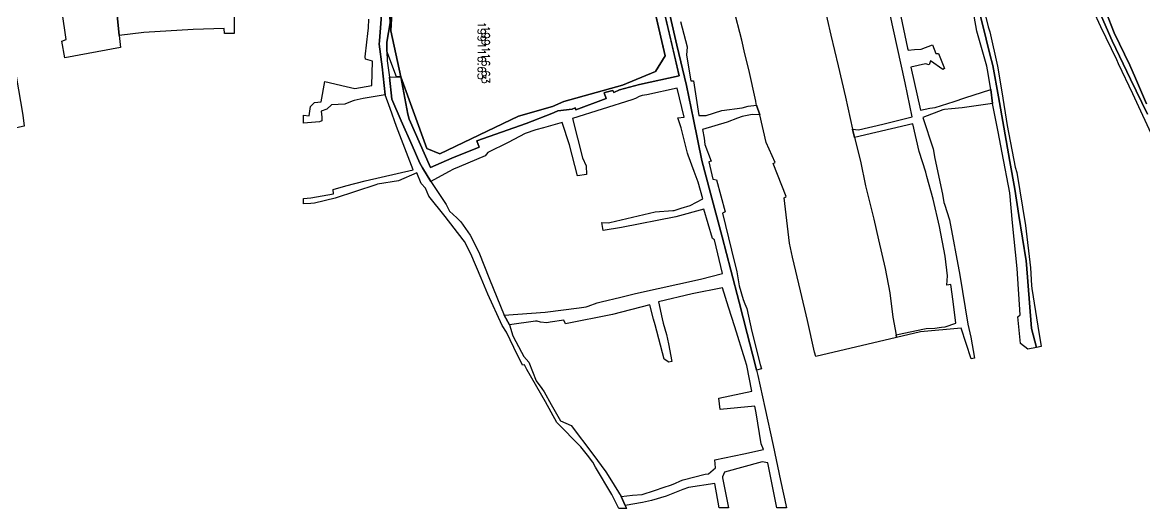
# Model space of a CAD drawing. Header units: feet. Extents: x 197796 to 199821, y 552499 to 555392.
# Drawn here: x 199000.8 to 199281.3, y 552705.5 to 552827 of the extents above; entities that cross this region are included whole.
import ezdxf

# ---------------------------------------------------------------- set-up
doc = ezdxf.new("R2010")
doc.units = ezdxf.units.FT
doc.header["$MEASUREMENT"] = 0
doc.layers.add('wipco_지적', color=20, linetype='CONTINUOUS')
doc.layers.add('ZC601', color=7, linetype='CONTINUOUS')
doc.styles.add('NGSW', font='ROMANS.shx', dxfattribs={"bigfont": 'NGSW.shx'})

msp = doc.modelspace()

# ---------------------------------------------------------------- linework, layer by layer
at = {"layer": 'wipco_지적', "color": 20}
for points in [[(199056.11, 552858.42), (199057.79, 552858.63), (199058.52, 552849.4), (199059.28, 552839.77), (199059.68, 552834.73), (199053.69, 552834.68), (199053.77, 552825.4), (199053.74, 552824.23), (199051.35, 552824.24), (199051.25, 552825.47), (199043.48, 552825.23), (199031.14, 552824.47), (199025.03, 552823.75), (199022.87, 552845.68), (199022.86, 552846.04), (199030.45, 552846.95), (199030.45, 552848.69), (199032.01, 552848.95), (199031.61, 552854.46), (199049.64, 552855.81), (199049.66, 552857.71), (199050.07, 552857.77), (199056.11, 552858.42)], [(199019.72, 552845.2), (199022.87, 552845.68), (199025.03, 552823.75), (199025.3, 552820.73), (199011.41, 552818.16), (199010.65, 552822.34), (199011.76, 552822.75), (199010.78, 552829.68), (199010.36, 552833.03), (199009.05, 552832.94), (199007.26, 552840.84), (199011.28, 552841.39), (199012.8, 552841.69), (199019.5, 552843.22), (199019.72, 552845.2)], [(199093.91, 552843.51), (199092.95, 552824.87), (199095.45, 552813.4), (199094.31, 552813.37), (199091.95, 552819.78), (199091.89, 552821.4), (199091.93, 552822.06), (199092.75, 552826.92), (199092.56, 552830.35), (199092.47, 552831.53), (199093.91, 552843.51)]]:
    msp.add_lwpolyline(points, close=True, dxfattribs=at)
for points in [[(199152.27, 552858.61), (199161.52, 552818.68), (199159.09, 552814.71), (199150.81, 552811.3), (199136.19, 552807.24), (199133.35, 552806), (199124.81, 552803.57), (199105.14, 552794.19), (199101.88, 552795.46), (199095.45, 552813.4), (199092.95, 552824.87), (199093.91, 552843.51)], [(199160.34, 552833.68), (199165.02, 552813.65), (199155.1, 552811.53), (199150.07, 552810.18), (199148.64, 552809.5), (199148.4, 552810.03), (199146.45, 552809.49), (199146.26, 552809.41), (199146.75, 552807.96), (199139.18, 552805.18), (199138.98, 552805.63), (199138.26, 552805.32), (199134.66, 552804.87), (199133.19, 552804.25), (199126.74, 552801.75), (199114.42, 552797.39), (199115.02, 552795.82), (199108.2, 552793.07), (199102.82, 552790.76), (199097.47, 552802.85), (199097.13, 552804.05), (199095.45, 552813.4), (199095.45, 552813.4), (199101.88, 552795.46), (199105.14, 552794.19), (199124.81, 552803.57), (199133.35, 552806), (199136.19, 552807.24), (199150.81, 552811.3), (199159.09, 552814.71), (199161.52, 552818.68), (199152.28, 552858.57)], [(199091.11, 552835.57), (199090.06, 552822.42), (199090.03, 552821.6), (199090.73, 552815.89), (199091.54, 552808.9), (199086.01, 552807.99), (199083.72, 552807.46), (199083.24, 552807.3), (199081.41, 552806.56), (199078.08, 552806.43), (199076.91, 552805.35), (199075.54, 552804.84), (199075.63, 552803.34), (199075.63, 552802.38), (199075.09, 552802.13), (199071.06, 552801.86), (199071.06, 552803.84), (199072.46, 552803.64), (199072.82, 552806.02), (199073.85, 552807.03), (199075.46, 552807.17), (199076.41, 552812.25), (199081.79, 552811.01), (199083.94, 552810.51), (199088.19, 552811.22), (199088.36, 552817.32), (199086.57, 552817.86), (199086.47, 552818.42), (199086.94, 552822.03), (199087.19, 552824.22), (199087.37, 552825.62), (199087.44, 552827.82)], [(199092.56, 552830.35), (199092.75, 552826.92), (199091.93, 552822.06), (199091.89, 552821.4), (199091.95, 552819.78), (199092.01, 552817.43), (199092.6, 552813.29), (199093.15, 552807.85), (199095.54, 552802.43), (199098.28, 552796.24), (199100.18, 552791.85), (199100.82, 552790.7), (199102.93, 552787.25), (199106.78, 552781.51), (199107.62, 552779.85), (199109.43, 552778.14), (199110.39, 552777.16), (199112.79, 552773.83), (199113.08, 552773.29), (199113.33, 552772.66), (199114.91, 552769.58), (199117.6, 552762.86), (199121.26, 552753.89), (199122.59, 552751.45), (199123.38, 552748.73), (199125.62, 552744.58), (199126.2, 552743.57), (199127.4, 552742.15), (199129.26, 552737.46), (199130.68, 552735.54), (199131.25, 552734.72), (199133.04, 552731.53), (199135.32, 552727.44), (199137.98, 552726.3), (199143.41, 552719.14), (199146.65, 552714.74), (199148.06, 552712.47), (199150.53, 552708.56), (199151.53, 552706.29), (199151.79, 552705.76), (199151.89, 552705.55), (199149.93, 552705.54), (199148.19, 552709.09), (199144.1, 552715.86), (199143.38, 552717.14), (199142.08, 552718.84), (199140.45, 552720.94), (199134.44, 552727.05), (199131.56, 552732.18), (199126.92, 552740.25), (199126.35, 552741.46), (199125.83, 552741.4), (199123.65, 552745.77), (199121.86, 552749.63), (199120.73, 552751.26), (199117.2, 552759.13), (199115.52, 552763.13), (199112.94, 552769.21), (199111.32, 552772.26), (199111.03, 552772.7), (199106.52, 552778.53), (199102.43, 552783.57), (199101.55, 552785.61), (199100.46, 552786.72), (199099.42, 552789.44), (199094.82, 552787.44), (199089.59, 552786.57), (199089.2, 552786.46), (199079.03, 552783.09), (199073.8, 552781.83), (199072.91, 552781.73), (199071.06, 552781.66), (199071.06, 552782.99), (199072.9, 552783.15), (199078.57, 552784.15), (199078.47, 552785.28), (199081.63, 552786.14), (199086.53, 552787.41), (199098.51, 552790.13), (199094.34, 552800.98), (199092.77, 552805.47), (199091.54, 552808.9), (199090.73, 552815.89), (199090.03, 552821.6), (199090.06, 552822.42), (199091.11, 552835.57)], [(199162.72, 552828.59), (199164.45, 552821.3), (199166.84, 552811.22), (199168.59, 552802.72), (199170.7, 552792.52), (199172.87, 552784.35), (199175.73, 552773.44), (199177.9, 552765.09), (199179.98, 552757.07), (199181.99, 552749.3), (199184.04, 552741.49), (199184.34, 552740.14), (199184.64, 552738.8), (199186.39, 552730.79), (199188.46, 552721.31), (199190.34, 552712.52), (199191.8, 552705.76), (199189.44, 552705.76), (199187.14, 552716.93), (199185.73, 552717.23), (199176.33, 552714.64), (199175.85, 552713.49), (199175.82, 552713.19), (199177.35, 552705.76), (199175, 552705.76), (199173.9, 552711.83), (199167.34, 552710.8), (199165.94, 552710.26), (199161.71, 552708.62), (199158.08, 552707.51), (199155.83, 552707.01), (199151.53, 552706.29), (199150.53, 552708.56), (199153.36, 552708.88), (199155.72, 552709.08), (199158.81, 552710.08), (199161.27, 552710.87), (199162.86, 552711.36), (199163.88, 552711.79), (199165.32, 552712.47), (199166, 552712.74), (199171.53, 552714.09), (199172.37, 552714.24), (199174.07, 552715.75), (199173.94, 552717.74), (199181.13, 552719.2), (199186.06, 552720.3), (199185.53, 552721.69), (199184.27, 552729.45), (199183.91, 552731.16), (199175.24, 552730.27), (199174.95, 552733.12), (199183.18, 552734.91), (199181.9, 552741.24), (199181.46, 552742.6), (199178.9, 552750.96), (199177.31, 552755.86), (199175.8, 552760.65), (199168.29, 552759.2), (199159.87, 552757.2), (199160.75, 552752.93), (199161.01, 552751.88), (199161.82, 552749.05), (199162.32, 552746.66), (199163.13, 552742.28), (199162.39, 552742.13), (199161.21, 552742.83), (199158.97, 552751.41), (199158.56, 552752.86), (199157.7, 552756.46), (199148.32, 552754), (199136.57, 552751.69), (199136.15, 552752.61), (199132.78, 552752.1), (199131.92, 552751.93), (199130.35, 552752.14), (199129.48, 552752.32), (199129.07, 552752.36), (199122.59, 552751.45), (199121.26, 552753.89), (199131.49, 552754.57), (199139.99, 552755.72), (199141.74, 552755.94), (199142.25, 552756.09), (199144.51, 552756.94), (199145.53, 552757.21), (199150.39, 552758.32), (199154.09, 552759.28), (199170.34, 552762.87), (199175.86, 552764.29), (199173.85, 552772.69), (199173.31, 552773.03), (199171.15, 552780.37), (199164.14, 552778.44), (199150.58, 552775.78), (199146.04, 552774.98), (199145.7, 552777.04), (199147.36, 552776.95), (199147.7, 552777.01), (199158.99, 552779.68), (199163.41, 552779.97), (199163.71, 552780), (199165.5, 552780.6), (199167.76, 552781.29), (199170.93, 552782.93), (199169.77, 552787.09), (199168.72, 552789.74), (199167.25, 552793.82), (199167.06, 552794.31), (199165.51, 552800.65), (199164.69, 552803.19), (199166.23, 552803.35), (199164.46, 552810.58), (199156.95, 552808.93), (199155.73, 552808.73), (199154.97, 552808.47), (199154.07, 552808.03), (199153.15, 552807.62), (199138.3, 552803.02), (199140.86, 552793.17), (199141.75, 552791.18), (199141.81, 552789), (199139.57, 552788.66), (199137.59, 552796.42), (199135.71, 552801.97), (199131.05, 552800.69), (199129.16, 552800.2), (199126.54, 552799.22), (199122.21, 552797.02), (199117.18, 552794.53), (199116.48, 552793.67), (199109.96, 552790.94), (199108.57, 552790.31), (199107.32, 552789.67), (199102.93, 552787.25), (199100.82, 552790.7), (199100.18, 552791.85), (199098.28, 552796.24), (199095.54, 552802.43), (199093.15, 552807.85), (199092.6, 552813.29), (199094.31, 552813.37), (199095.45, 552813.4), (199097.13, 552804.05), (199097.47, 552802.85), (199102.82, 552790.76), (199108.2, 552793.07), (199115.02, 552795.82), (199114.42, 552797.39), (199126.74, 552801.75), (199133.19, 552804.25), (199134.5, 552804.8), (199134.66, 552804.87), (199138.26, 552805.32), (199138.98, 552805.63), (199139.18, 552805.18), (199146.75, 552807.96), (199146.26, 552809.41), (199146.45, 552809.49), (199148.4, 552810.03), (199148.64, 552809.5), (199150.07, 552810.18), (199155.1, 552811.53), (199165.02, 552813.65), (199163.32, 552820.92), (199160.34, 552833.68)], [(199220.4, 552828.47), (199222.07, 552820.53), (199222.23, 552820.03), (199223.8, 552820.25), (199225.48, 552820.36), (199228.36, 552821.38), (199229.15, 552819.25), (199229.87, 552819.27), (199231.35, 552815.48), (199230.91, 552815.24), (199227.85, 552817.43), (199227.5, 552816.39), (199226.56, 552816.63), (199222.95, 552815.84), (199225.35, 552805.1), (199227.68, 552805.56), (199228.98, 552805.76), (199233.77, 552807.23), (199236.4, 552808.17), (199242.91, 552810.2), (199243.35, 552806.76), (199235.74, 552805.7), (199233.11, 552805.38), (199231.33, 552805.22), (199230.93, 552805.16), (199225.95, 552803.22), (199228.46, 552795.41), (199228.95, 552793.04), (199230.82, 552784.08), (199231.19, 552782), (199231.3, 552781.56), (199232.6, 552777.66), (199235.2, 552763.83), (199237.13, 552751.6), (199237.88, 552748.35), (199238.86, 552743.11), (199237.96, 552742.98), (199235.48, 552750.64), (199225.34, 552749.66), (199219.32, 552748.31), (199219.22, 552748.91), (199220.02, 552749.1), (199225.93, 552750.38), (199226.77, 552750.53), (199228.94, 552750.63), (199230.61, 552750.85), (199231.52, 552750.93), (199234.19, 552751.84), (199233.5, 552757.28), (199232.88, 552761.56), (199231.95, 552761.39), (199232.08, 552763.67), (199231.53, 552768.59), (199230.06, 552775.99), (199228.47, 552782.82), (199226.93, 552788.48), (199226.68, 552789.55), (199224.98, 552794.78), (199223.4, 552801.64), (199208.82, 552798.27), (199208.36, 552800.31), (199209.8, 552800.15), (199215.93, 552801.61), (199223.22, 552803.4), (199221.54, 552811.93), (199216.77, 552833.57)], [(199239.23, 552832.88), (199240.8, 552826.58), (199242.7, 552819.04), (199243.4, 552816.26), (199244.8, 552808.39), (199246.14, 552800.87), (199247.68, 552792.26), (199248.92, 552785.3), (199249.95, 552778.79), (199251.71, 552767.41), (199251.8, 552766.51), (199252.57, 552756.9), (199253.09, 552750.52), (199254.34, 552745.78), (199252.18, 552745.4), (199250.33, 552746.77), (199249.66, 552753.44), (199250.26, 552753.91), (199249.52, 552765.49), (199248.36, 552776.89), (199247.64, 552784.45), (199245.72, 552794.44), (199244.73, 552799.67), (199243.35, 552806.76), (199242.91, 552810.2), (199242.1, 552815.18), (199241.92, 552816.05), (199239.41, 552824.79), (199238.71, 552828.56)], [(199240.39, 552833.54), (199242.28, 552825.93), (199242.64, 552824.69), (199244.6, 552816.05), (199245.67, 552809.67), (199247.02, 552801.23), (199248.96, 552790.86), (199249.38, 552789.49), (199251.6, 552776.25), (199252.87, 552765.65), (199253.12, 552761.29), (199253.18, 552760.5), (199254.69, 552751.11), (199255.52, 552746.03), (199254.34, 552745.78), (199253.09, 552750.52), (199252.57, 552756.9), (199251.8, 552766.51), (199251.71, 552767.41), (199249.95, 552778.79), (199248.92, 552785.3), (199247.68, 552792.26), (199246.14, 552800.87), (199244.8, 552808.39), (199243.4, 552816.26), (199242.7, 552819.04), (199240.8, 552826.58), (199239.23, 552832.88)], [(199201.06, 552831.8), (199202.9, 552823.78), (199204.77, 552816.18), (199206.55, 552808.29), (199208.36, 552800.31), (199208.82, 552798.27), (199210.31, 552792.3), (199211.6, 552786.18), (199213.65, 552777.85), (199214.8, 552772.69), (199216.5, 552765.48), (199217.7, 552759.4), (199218.42, 552753.33), (199219.22, 552748.91), (199219.32, 552748.31), (199199.14, 552743.57), (199198.85, 552744.64), (199197.07, 552752.54), (199195.36, 552759.94), (199193.35, 552768.33), (199192.61, 552771.85), (199191.22, 552783.14), (199191.78, 552783.47), (199188.52, 552791.77), (199189.04, 552792.01), (199186.76, 552797.04), (199185.19, 552803.94), (199184.37, 552806.33), (199184.28, 552806.65), (199184.17, 552807.29), (199182.43, 552815.24), (199181.44, 552819.19), (199180.64, 552822.57), (199178.56, 552830.55)], [(199284.04, 552797.12), (199278.44, 552809.17), (199274.87, 552816.64), (199274.39, 552817.65), (199270.4, 552825.9), (199268.46, 552830.09)], [(199270.04, 552829.79), (199273.24, 552822.43), (199277.87, 552812.84), (199282.05, 552804.1)], [(199282.05, 552804.1), (199277.87, 552812.84), (199273.24, 552822.43), (199270.04, 552829.79)], [(199271.63, 552829.76), (199273.76, 552824.4), (199277.66, 552816.3), (199279.05, 552813.1), (199281.84, 552806.64)], [(199281.84, 552806.64), (199279.05, 552813.1), (199277.66, 552816.3), (199273.76, 552824.4), (199271.63, 552829.76)], [(199165.36, 552827.27), (199166.96, 552820.91), (199166.85, 552818.84), (199167.91, 552812.42), (199168.6, 552812.41), (199169.93, 552803.74), (199171.74, 552803.73), (199175.69, 552805.03), (199180.78, 552805.67), (199182.27, 552806.06), (199184.37, 552806.33), (199185.19, 552803.94), (199183.23, 552803.97), (199180.75, 552803.48), (199179.56, 552803.06), (199177.04, 552802.04), (199170.82, 552800.24), (199171.24, 552798.06), (199171.45, 552796.54), (199172.97, 552792.32), (199172.39, 552792.17), (199173.43, 552787.85), (199174.31, 552787.66), (199176.47, 552779.67), (199175.84, 552779.32), (199178.11, 552770.1), (199179.44, 552764.72), (199180.02, 552761.16), (199181.04, 552757.74), (199181.42, 552756.66), (199181.92, 552755.54), (199183.2, 552749.74), (199185.21, 552741.51), (199185.55, 552740.42), (199184.34, 552740.14), (199184.04, 552741.49), (199181.99, 552749.3), (199179.98, 552757.07), (199177.9, 552765.09), (199175.73, 552773.44), (199172.87, 552784.35), (199170.7, 552792.52), (199168.59, 552802.72), (199166.84, 552811.22), (199164.45, 552821.3), (199162.72, 552828.59)], [(198999.25, 552813.61), (199000.91, 552803.84), (199001.28, 552801.1), (198999.35, 552800.67)]]:
    msp.add_lwpolyline(points, dxfattribs=at)

# ---------------------------------------------------------------- texts
at = {"layer": 'ZC601', "style": 'NGSW'}
for p in [(199114.63, 552827.25), (199115.63, 552826.25)]:
    msp.add_text('199116.63', height=2, rotation=270, dxfattribs=at).set_placement(p)

doc.saveas('drawing.dxf')
